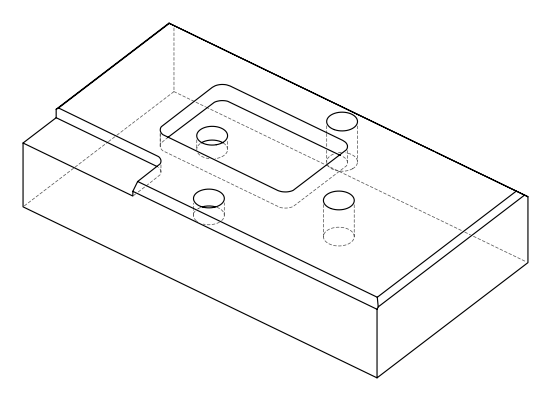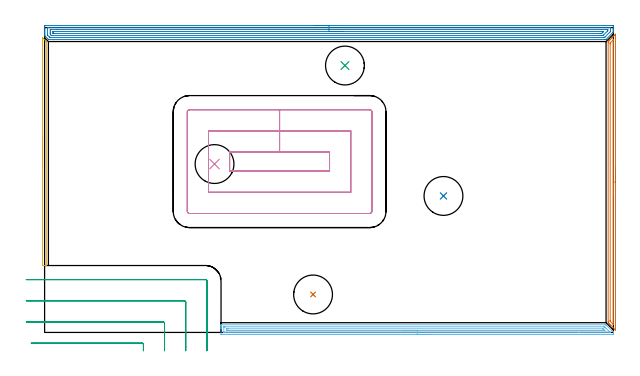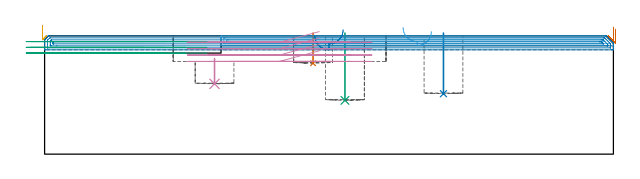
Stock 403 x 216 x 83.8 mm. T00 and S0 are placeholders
(PLAN: 10 operations, 2 tool changes, 36.4 min)
(1 INDEXABLE_INSERT_DRILL_BLIND_HOLE_FROM_SOLID | STEP1POCKET | NXT0302_026 | 0.09 min | 11321 mm3)
(2 INDEXABLE_INSERT_DRILL_BLIND_HOLE_FROM_SOLID_1 | STEP1POCKET_1 | NXT0302_026 | 0.17 min | 24139 mm3)
(3 INDEXABLE_INSERT_DRILL_BLIND_HOLE_FROM_SOLID_2 | STEP1POCKET_2 | NXT0302_026 | 0.19 min | 26929 mm3)
(4 INDEXABLE_INSERT_DRILL_BLIND_HOLE_FROM_SOLID_3 | STEP1POCKET_3 | NXT0302_026 | 0.08 min | 19986 mm3)
(5 AREA_MILL | FG_CHAMFER_SURFACE | UGT0205_001 | 1.44 min | 604 mm3)
(6 AREA_MILL_1 | FG_CHAMFER_SURFACE_1 | UGT0205_001 | 6.81 min | 6724 mm3)
(7 AREA_MILL_2 | FG_CHAMFER_SURFACE_2 | UGT0205_001 | 3.47 min | 2832 mm3)
(8 AREA_MILL_3 | FG_CHAMFER_SURFACE_3 | UGT0205_001 | 13.05 min | 19642 mm3)
(9 MILL_CORNER_NOTCH_RECTANGULAR | CORNER_NOTCH_RECTANGULAR | UGT0201_104 | Follow Part, ap 5, ae 75% | 3.48 min | 71866 mm3)
(10 MILL_RECTANGULAR_POCKET | POCKET_RECTANGULAR_STRAIGHT | UGT0201_104 | Follow Part, ap 5, ae 75% | 7.63 min | 242400 mm3)
(TOOL NXT0302_026 | Index. Insert Drill 27.5mm [880-D2750L32-03] | D27.5 PA176 FL83 Z2)
(TOOL UGT0205_001 | Chamfer Mill 20 x 3 x 45 deg. | D20 FL50 Z2)
(TOOL UGT0201_104 | End Mill 20 mm | D20 FL22 Z2)
(OP 1 INDEXABLE_INSERT_DRILL_BLIND_HOLE_FROM_SOLID)
G17 G21 G94 G90
T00 M6
G54
G17 G0 G90 X190.2 Y26.9 S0 M3
G43 Z93.8 H1
G94 G81 G98 Z64.4 F250. R85.8
G80
M5
M2
(OP 2 INDEXABLE_INSERT_DRILL_BLIND_HOLE_FROM_SOLID_1)
G17 G21 G94 G90
T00 M6
G54
G17 G0 G90 X282.6 Y96.7 S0 M3
G43 Z93.8 H1
G94 G81 G98 Z42.8 F250. R85.8
G80
M5
M2
(OP 3 INDEXABLE_INSERT_DRILL_BLIND_HOLE_FROM_SOLID_2)
G17 G21 G94 G90
T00 M6
G54
G17 G0 G90 X212.8 Y189.1 S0 M3
G43 Z93.8 H1
G94 G81 G98 Z38.1 F250. R85.8
G80
M5
M2
(OP 4 INDEXABLE_INSERT_DRILL_BLIND_HOLE_FROM_SOLID_3)
G17 G21 G94 G90
T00 M6
G54
G17 G0 G90 X120.4 Y119.3 S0 M3
G43 Z93.8 H1
G94 G81 G98 Z49.8 F250. R67.7
G80
M5
M2
(OP 5 AREA_MILL)
G17 G21 G94 G90
T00 M6
G54
G17 G0 G90 X-1.5 Y118.1 S1061 M3
G43 Z93.8 H0
Z91.1
G94 G1 Y118.138 Z90.228 F250.
Y118.252 Z89.364
Y118.441 Z88.512
Y118.703 Z87.68
Y119.037 Z86.874
Y119.44 Z86.1
Y119.908 Z85.364
Y120.44 Z84.672
Y121.029 Z84.029
Y121.672 Z83.44
Y122.364 Z82.908
Y123.1 Z82.44
Y123.874 Z82.037
Y124.68 Z81.703
Y125.512 Z81.441
Y126.364 Z81.252
Y127.228 Z81.138
Y128.1 Z81.1
Y208.53
X-1.499 Y208.786 Z81.101
X-1.474 Y208.774 Z81.126
X-1.033 Y208.334 Z81.563
X0.733 Y206.569 Z83.329
X1.178 Y206.123 Z83.775
X1.196 Y206.095 Z83.785
X1.2 Y205.554 Z83.8
Y47.53
X1.194 Y47.41 Z83.792
X0.927 Y47.4 Z83.526
X0.218 Z82.817
X-0.518 Z82.081
X-1.033 Z81.563
X-1.29 Z81.307
X-1.491 Y47.402 Z81.106
X-1.5 Y47.53 Z81.1
Y128.1
Y128.972 Z81.138
Y129.836 Z81.252
Y130.688 Z81.441
Y131.52 Z81.703
Y132.326 Z82.037
Y133.1 Z82.44
Y133.836 Z82.908
Y134.528 Z83.44
Y135.171 Z84.029
Y135.76 Z84.672
Y136.292 Z85.364
Y136.76 Z86.1
Y137.163 Z86.874
Y137.497 Z87.68
Y137.759 Z88.512
Y137.948 Z89.363
Y138.062 Z90.228
Y138.1 Z91.1
G0 Z93.8
M5
M2
(OP 6 AREA_MILL_1)
G17 G21 G94 G90
T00 M6
G54
G17 G0 G90 X274. Y-1.5 S1061 M3
G43 Z93.8 H0
Z86.9
G94 G1 X273.962 Z86.028 F250.
X273.848 Z85.164
X273.659 Z84.312
X273.397 Z83.48
X273.063 Z82.674
X272.66 Z81.9
X272.192 Z81.164
X271.66 Z80.472
X271.071 Z79.829
X270.428 Z79.24
X269.736 Z78.708
X269. Z78.24
X268.226 Z77.837
X267.42 Z77.503
X266.588 Z77.241
X265.736 Z77.052
X264.872 Z76.938
X264. Z76.9
X125.611
X125.225 Y-1.497 Z76.901
X125.01 Y-1.492 Z76.905
X125. Y-1.118 Z77.279
Y2.388 Z80.782
Y2.942 Z81.339
Y3.265 Z81.661
Y3.819 Z82.215
Y4.141 Z82.536
Y4.787 Z83.186
Y5.119 Z83.518
X125.002 Y5.261 Z83.653
X125.01 Y5.398 Z83.788
X125.164 Y5.4 Z83.8
X397.032
X397.802 Y5.395 Z83.791
X397.925 Y5.276 Z83.672
X398.183 Y5.018 Z83.417
X402.566 Y0.635 Z79.033
X402.945 Y0.256 Z78.655
X402.984 Y0.216 Z78.615
X402.998 Y0.2 Z78.599
X403. Y0.197 Z78.596
Y-1.118 Z77.277
Y-1.44 Z76.956
X402.997 Y-1.491 Z76.905
X402.836 Y-1.5 Z76.9
X264.
Y-0.086 Z78.314
X127.396 Y-0.085 Z78.315
X127.236 Y-0.084 Z78.316
X127.047 Y-0.079 Z78.321
X127.009 Y-0.078 Z78.322
X127.005 Y-0.051 Z78.349
X127.003 Y-0.022 Z78.378
X127. Y0.148 Z78.548
X127.001 Y3.784 Z82.184
X127.005 Y3.887 Z82.287
X127.01 Y3.956 Z82.356
X127.015 Y3.979 Z82.379
X127.03 Y3.98 Z82.38
X127.396 Y3.985 Z82.385
X127.555
X128.289 Y3.986 Z82.386
X396.139 Y3.985 Z82.385
X396.299
X396.665 Y3.981 Z82.381
X396.752 Y3.979 Z82.379
X396.87 Y3.869 Z82.269
X397.032 Y3.715 Z82.115
X397.485 Y3.265 Z81.665
X397.925 Y2.825 Z81.225
X400.115 Y0.635 Z79.035
X400.604 Y0.146 Z78.546
X400.768 Y-0.022 Z78.378
X400.795 Y-0.051 Z78.349
X400.815 Y-0.075 Z78.325
X400.793 Y-0.079 Z78.321
X400.604 Y-0.083 Z78.317
X400.444 Y-0.085 Z78.315
X378.506 Y-0.086 Z78.314
X264.
Y1.328 Z79.728
X130.075 Y1.329 Z79.729
X129.366 Y1.331 Z79.731
X129.182 Y1.335 Z79.735
X129.01 Y1.34 Z79.74
X129.005 Y1.512 Z79.912
X129.002 Y1.689 Z80.089
X129.005 Y2.388 Z80.788
X129.007 Y2.56 Z80.96
X129.182 Y2.564 Z80.964
X129.889 Y2.57 Z80.97
X130.075 Y2.571 Z80.971
X395.433
X395.558 Y2.57 Z80.97
X395.657 Y2.567 Z80.967
X395.719 Y2.565 Z80.965
X395.741 Y2.548 Z80.948
X395.908 Y2.388 Z80.788
X396.139 Y2.161 Z80.561
X396.788 Y1.512 Z79.912
X396.878 Y1.42 Z79.82
X396.931 Y1.363 Z79.763
X396.95 Y1.34 Z79.74
X396.886 Y1.335 Z79.735
X396.513 Y1.331 Z79.731
X396.326 Y1.329 Z79.729
X264. Y1.328 Z79.728
X263.128 Z79.767
X262.264 Z79.88
X261.412 Z80.069
X260.58 Z80.332
X259.774 Z80.665
X259. Z81.068
X258.264 Z81.537
X257.572 Z82.068
X256.929 Z82.657
X256.34 Z83.301
X255.808 Z83.993
X255.34 Z84.728
X254.937 Z85.502
X254.603 Z86.308
X254.341 Z87.14
X254.152 Z87.992
X254.038 Z88.857
X254. Z89.728
G0 Z93.8
M5
M2
(OP 7 AREA_MILL_2)
G17 G21 G94 G90
T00 M6
G54
G17 G0 G90 X404.5 Y116.5 S1061 M3
G43 Z93.8 H0
Z88.6
G94 G1 Y116.462 Z87.728 F250.
Y116.348 Z86.863
Y116.159 Z86.012
Y115.897 Z85.18
Y115.563 Z84.374
Y115.16 Z83.6
Y114.691 Z82.864
Y114.16 Z82.172
Y113.571 Z81.529
Y112.928 Z80.94
Y112.236 Z80.408
Y111.5 Z79.94
Y110.726 Z79.537
Y109.92 Z79.203
Y109.088 Z78.941
Y108.236 Z78.752
Y107.371 Z78.638
Y106.5 Z78.6
Y1.882
X404.493 Y1.719 Z78.607
X404.324 Y1.876 Z78.776
X404.318 Y1.882 Z78.782
X401.187 Y5.012 Z81.911
X401.022 Y5.176 Z82.073
X400.863 Y5.336 Z82.235
X400.74 Y5.459 Z82.358
X400.583 Y5.615 Z82.512
X400.431 Y5.768 Z82.666
X400.293 Y5.906 Z82.805
X400.144 Y6.054 Z82.952
X400. Y6.199 Z83.098
X399.846 Y6.353 Z83.252
X399.705 Y6.494 Z83.391
X399.401 Y6.8 Z83.697
X399.306 Y6.898 Z83.791
X399.3 Y7.694 Z83.8
Y205.305
X399.306 Y206.102 Z83.791
X399.401 Y206.2 Z83.697
X399.705 Y206.507 Z83.391
X399.846 Y206.647 Z83.252
X400. Y206.801 Z83.097
X400.144 Y206.946 Z82.952
X400.293 Y207.094 Z82.805
X400.431 Y207.233 Z82.666
X400.583 Y207.385 Z82.512
X400.74 Y207.541 Z82.358
X400.863 Y207.664 Z82.235
X401.022 Y207.824 Z82.073
X401.539 Y208.339 Z81.561
X401.783 Y208.584 Z81.315
X401.9 Y208.702 Z81.196
X402.466 Y209.267 Z80.633
X402.677 Y209.478 Z80.421
X402.778 Y209.58 Z80.318
X403.217 Y210.018 Z79.882
X403.656 Y210.458 Z79.44
X403.891 Y210.691 Z79.209
X404.372 Y211.172 Z78.727
X404.47 Y211.267 Z78.628
X404.494 Y211.283 Z78.604
X404.499 Y211.267 Z78.599
X404.5 Y106.5 Z78.6
X403.086 Z80.014
X403.085 Y5.906 Z80.015
X403.082 Y5.653 Z80.018
X403.079 Y5.593 Z80.021
X403.077 Y5.585 Z80.023
X403.058 Y5.6 Z80.042
X403.004 Y5.65 Z80.096
X402.744 Y5.906 Z80.356
X400.957 Y7.694 Z82.143
X400.785 Y7.873 Z82.315
X400.726 Y7.936 Z82.374
X400.721 Y7.981 Z82.379
X400.719 Y8.075 Z82.381
X400.715 Y8.454 Z82.385
X400.714 Y8.589 Z82.386
X400.715 Y204.411 Z82.385
X400.718 Y204.791 Z82.382
X400.721 Y204.981 Z82.379
X400.727 Y205.066 Z82.373
X400.772 Y205.113 Z82.328
X400.957 Y205.305 Z82.143
X402.848 Y207.198 Z80.252
X402.984 Y207.332 Z80.116
X403.072 Y207.415 Z80.028
X403.077 Y207.418 Z80.023
X403.079 Y207.414 Z80.021
X403.083 Y207.354 Z80.017
X403.085 Y207.228 Z80.015
X403.086 Y106.5 Z80.014
Y105.628 Z80.052
Y104.763 Z80.166
Y103.912 Z80.355
Y103.08 Z80.617
Y102.274 Z80.951
Y101.5 Z81.354
Y100.764 Z81.823
Y100.072 Z82.354
Y99.429 Z82.943
Y98.839 Z83.586
Y98.308 Z84.278
Y97.84 Z85.014
Y97.437 Z85.788
Y97.103 Z86.594
Y96.841 Z87.426
Y96.652 Z88.278
Y96.538 Z89.143
Y96.5 Z90.014
G0 Z93.8
M5
M2
(OP 8 AREA_MILL_3)
G17 G21 G94 G90
T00 M6
G54
G17 G0 G90 X191.5 Y217.5 S1061 M3
G43 Z93.8 H0
Z83.9
G94 G1 X191.538 Z83.028 F250.
X191.652 Z82.163
X191.841 Z81.312
X192.103 Z80.48
X192.437 Z79.674
X192.84 Z78.9
X193.308 Z78.164
X193.84 Z77.472
X194.429 Z76.829
X195.072 Z76.239
X195.764 Z75.708
X196.5 Z75.24
X197.274 Z74.837
X198.08 Z74.503
X198.912 Z74.241
X199.764 Z74.052
X200.628 Z73.938
X201.5 Z73.9
X401.867
X402.389 Y217.498 Z73.902
X402.905 Y217.493 Z73.903
X402.992 Y217.491 Z73.905
X403. Y216.981 Z74.414
Y216.701 Z74.694
Y216.095 Z75.299
Y215.535 Z75.862
Y215.209 Z76.187
Y214.649 Z76.747
Y214.323 Z77.073
Y213.67 Z77.73
Y213.32 Z78.08
X402.998 Y212.873 Z78.518
X402.99 Y212.798 Z78.593
X402.92 Y212.718 Z78.677
X402.864 Y212.663 Z78.735
X402.836 Y212.635 Z78.763
X397.871 Y207.671 Z83.728
X397.803 Y207.601 Z83.794
X397.797 Y207.598 Z83.798
X397.033 Y207.6 Z83.8
X2.843
X2.705 Y207.604 Z83.789
X2.675 Y207.628 Z83.766
X2.52 Y207.779 Z83.619
X2.181 Y208.119 Z83.281
X0.367 Y209.933 Z81.467
X0.165 Y210.139 Z81.261
X0.01 Y210.302 Z81.098
X0.008 Y210.334 Z81.065
X0. Y210.661 Z80.738
Y211.011 Z80.389
Y211.664 Z79.731
Y212.877 Z78.52
Y213.436 Z77.958
Y216.701 Z74.695
X0.003 Y216.981 Z74.415
X0.008 Y217.492 Z73.905
X0.094 Y217.494 Z73.904
X0.611 Y217.5 Z73.9
X201.5
Y216.086 Z75.314
X400.603
X400.826 Y216.084 Z75.316
X400.932 Y216.082 Z75.318
X400.978 Y216.079 Z75.321
X400.99 Y216.052 Z75.348
X400.994 Y215.95 Z75.45
X400.999 Y215.702 Z75.698
Y213.93 Z77.47
X400.99 Y213.436 Z77.964
X400.983 Y213.245 Z78.155
X400.892 Y213.15 Z78.25
X400.603 Y212.854 Z78.546
X397.032 Y209.283 Z82.117
X396.89 Y209.146 Z82.254
X396.779 Y209.041 Z82.359
X396.743 Y209.021 Z82.379
X396.691 Y209.018 Z82.382
X396.581 Y209.016 Z82.384
X396.139 Y209.014 Z82.386
X4.173
X3.732 Y209.029 Z82.371
X3.289 Y209.463 Z81.937
X2.184 Y210.566 Z80.834
X2.079 Y210.673 Z80.727
X2.03 Y210.727 Z80.673
X2.01 Y210.753 Z80.647
X2.007 Y210.778 Z80.622
X2.001 Y211.17 Z80.23
X2. Y215.209 Z76.191
X2.002 Y215.601 Z75.799
X2.01 Y215.996 Z75.404
X2.019 Y216.079 Z75.321
X2.066 Y216.082 Z75.318
X2.176 Y216.084 Z75.316
X2.397 Y216.086 Z75.314
X201.5
Y214.672 Z76.728
X398.466 Y214.671 Z76.729
X398.818 Y214.67 Z76.73
X398.935 Y214.668 Z76.732
X398.975 Y214.665 Z76.735
X398.99 Y214.663 Z76.737
X398.993 Y214.624 Z76.776
X398.997 Y214.503 Z76.897
X398.999 Y214.323 Z77.077
X398.998 Y214.144 Z77.256
X398.99 Y213.961 Z77.439
X398.97 Y213.681 Z77.719
X398.818 Y213.518 Z77.882
X398.777 Y213.477 Z77.923
X396.077 Y210.778 Z80.622
X395.795 Y210.506 Z80.894
X395.71 Y210.435 Z80.965
X395.594 Y210.433 Z80.967
X395.246 Y210.43 Z80.97
X394.705 Y210.429 Z80.971
X394.354 Y210.428 Z80.972
X4.958 Y210.429 Z80.971
X4.864 Y210.431 Z80.969
X4.803 Y210.435 Z80.965
X4.773 Y210.438 Z80.962
X4.753 Y210.456 Z80.944
X4.425 Y210.778 Z80.622
X4.182 Y211.02 Z80.38
X4.029 Y211.182 Z80.218
X4.01 Y211.483 Z79.917
X4.004 Y211.664 Z79.736
X4.001 Y211.844 Z79.556
X4. Y212.55 Z78.85
Y213.617 Z77.783
X4.002 Y214.323 Z77.077
X4.005 Y214.499 Z76.901
X4.016 Y214.665 Z76.735
X4.182 Y214.667 Z76.733
X4.725 Y214.671 Z76.729
X8.677 Y214.672 Z76.728
X201.5
Y213.257 Z78.143
X395.427
X395.862 Y213.255 Z78.145
X395.984 Y213.254 Z78.146
X396.084 Y213.251 Z78.149
X396.035 Y213.196 Z78.204
X395.885 Y213.038 Z78.362
X395.768 Y212.918 Z78.482
X395.246 Y212.396 Z79.004
X394.876 Y212.032 Z79.368
X394.699 Y211.86 Z79.54
X394.354 Y211.849 Z79.551
X394.17 Y211.846 Z79.554
X393.461 Y211.843 Z79.557
X393.28
X6.68
X6.097 Y211.845 Z79.555
X6.032 Y211.847 Z79.553
X6.015 Y211.849 Z79.551
X6.01 Y211.862 Z79.538
X6.006 Y211.911 Z79.489
X6.002 Y212.113 Z79.287
X6. Y212.518 Z78.882
X6.001 Y212.977 Z78.423
X6.003 Y213.191 Z78.209
X6.007 Y213.243 Z78.157
X6.01 Y213.251 Z78.149
X6.018 Y213.253 Z78.147
X6.046 Y213.256 Z78.144
X6.149 Y213.257 Z78.143
X201.5
X202.372 Z78.181
X203.236 Z78.295
X204.088 Z78.483
X204.92 Z78.746
X205.726 Z79.08
X206.5 Z79.482
X207.236 Z79.951
X207.928 Z80.482
X208.571 Z81.072
X209.16 Z81.715
X209.692 Z82.407
X210.16 Z83.143
X210.563 Z83.916
X210.897 Z84.722
X211.159 Z85.554
X211.348 Z86.406
X211.462 Z87.271
X211.5 Z88.143
G0 Z93.8
M5
M2
(OP 9 MILL_CORNER_NOTCH_RECTANGULAR)
G17 G21 G94 G90
T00 M6
G54
G17 G0 G90 X70. Y-13. S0 M3
G43 Z93.8 H0
Z79.733
G94 G1 Y-10. F250.
Y-8.594 F500.
G3 X69.006 Y-7.6 R1.
G1 X-6.499
X-9.499 F250.
G0 Z93.8
X85. Y-13.
Z79.733
G1 Y-10.
Y6.405 F500.
G3 X84.005 Y7.4 R1.
G1 X-10.
X-13. F250.
G0 Z93.8
X100. Y-13.
Z79.733
G1 Y-10.
Y21.405 F500.
G3 X99.005 Y22.4 R1.
G1 X-10.
X-13. F250.
G0 Z93.8
X115. Y-13.
Z79.733
G1 Y-10.
Y36.405 F500.
G3 X114.005 Y37.4 R1.
G1 X-10.
X-13. F250.
G0 Z93.8
X70. Y-13.
Z75.667
G1 Y-10.
Y-8.594 F500.
G3 X69.005 Y-7.6 R1.
G1 X-6.499
X-9.499 F250.
G0 Z93.8
X85. Y-13.
Z75.667
G1 Y-10.
Y6.405 F500.
G3 X84.005 Y7.4 R1.
G1 X-10.
X-13. F250.
G0 Z93.8
X100. Y-13.
Z75.667
G1 Y-10.
Y21.405 F500.
G3 X99.005 Y22.4 R1.
G1 X-10.
X-13. F250.
G0 Z93.8
X115. Y-13.
Z75.667
G1 Y-10.
Y36.405 F500.
G3 X114.005 Y37.4 R1.
G1 X-10.
X-13. F250.
G0 Z93.8
X70. Y-13.
Z71.6
G1 Y-10.
Y-8.594 F500.
G3 X69.005 Y-7.6 R1.
G1 X-6.499
X-9.499 F250.
G0 Z93.8
X85. Y-13.
Z71.6
G1 Y-10.
Y6.405 F500.
G3 X84.005 Y7.4 R1.
G1 X-10.
X-13. F250.
G0 Z93.8
X100. Y-13.
Z71.6
G1 Y-10.
Y21.405 F500.
G3 X99.005 Y22.4 R1.
G1 X-10.
X-13. F250.
G0 Z93.8
X115. Y-13.
Z71.6
G1 Y-10.
Y36.405 F500.
G3 X114.005 Y37.4 R1.
G1 X-10.
X-13. F250.
G0 Z93.8
M5
M2
(OP 10 MILL_RECTANGULAR_POCKET)
G17 G21 G94 G90
T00 M6
G54
G17 G0 G90 X194.584 Y127.8 S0 M3
G43 Z93.8 H0
Z86.8
G94 G1 X166.5 Z79.275 F250.
X131.1 F500.
Y114.3
X201.9
Y127.8
X166.5
Y142.8
X116.1
Y99.3
X216.9
Y142.8
X166.5
Y157.8
X102.7
G3 X101.1 Y156.2 R1.6
G1 Y85.9
G3 X102.7 Y84.3 R1.6
G1 X230.3
G3 X231.9 Y85.9 R1.6
G1 Y156.2
G3 X230.3 Y157.8 R1.6
G1 X166.5
X165.5
G0 X194.584 Y127.8 Z82.275
G1 X166.5 Z74.75 F250.
X131.1 F500.
Y114.3
X201.9
Y127.8
X166.5
Y142.8
X116.1
Y99.3
X216.9
Y142.8
X166.5
Y157.8
X102.7
G3 X101.1 Y156.2 R1.6
G1 Y85.9
G3 X102.7 Y84.3 R1.6
G1 X230.3
G3 X231.9 Y85.9 R1.6
G1 Y156.2
G3 X230.3 Y157.8 R1.6
G1 X166.5
X165.5
G0 X194.584 Y127.8 Z77.75
G1 X166.5 Z70.225 F250.
X131.1 F500.
Y114.3
X201.9
Y127.8
X166.5
Y142.8
X116.1
Y99.3
X216.9
Y142.8
X166.5
Y157.8
X102.7
G3 X101.1 Y156.2 R1.6
G1 Y85.9
G3 X102.7 Y84.3 R1.6
G1 X230.3
G3 X231.9 Y85.9 R1.6
G1 Y156.2
G3 X230.3 Y157.8 R1.6
G1 X166.5
X165.5
G0 X194.584 Y127.8 Z73.225
G1 X166.5 Z65.7 F250.
X131.1 F500.
Y114.3
X201.9
Y127.8
X166.5
Y142.8
X116.1
Y99.3
X216.9
Y142.8
X166.5
Y157.8
X102.7
G3 X101.1 Y156.2 R1.6
G1 Y85.9
G3 X102.7 Y84.3 R1.6
G1 X230.3
G3 X231.9 Y85.9 R1.6
G1 Y156.2
G3 X230.3 Y157.8 R1.6
G1 X166.5
X165.5
G0 Z93.8
M5
M2
